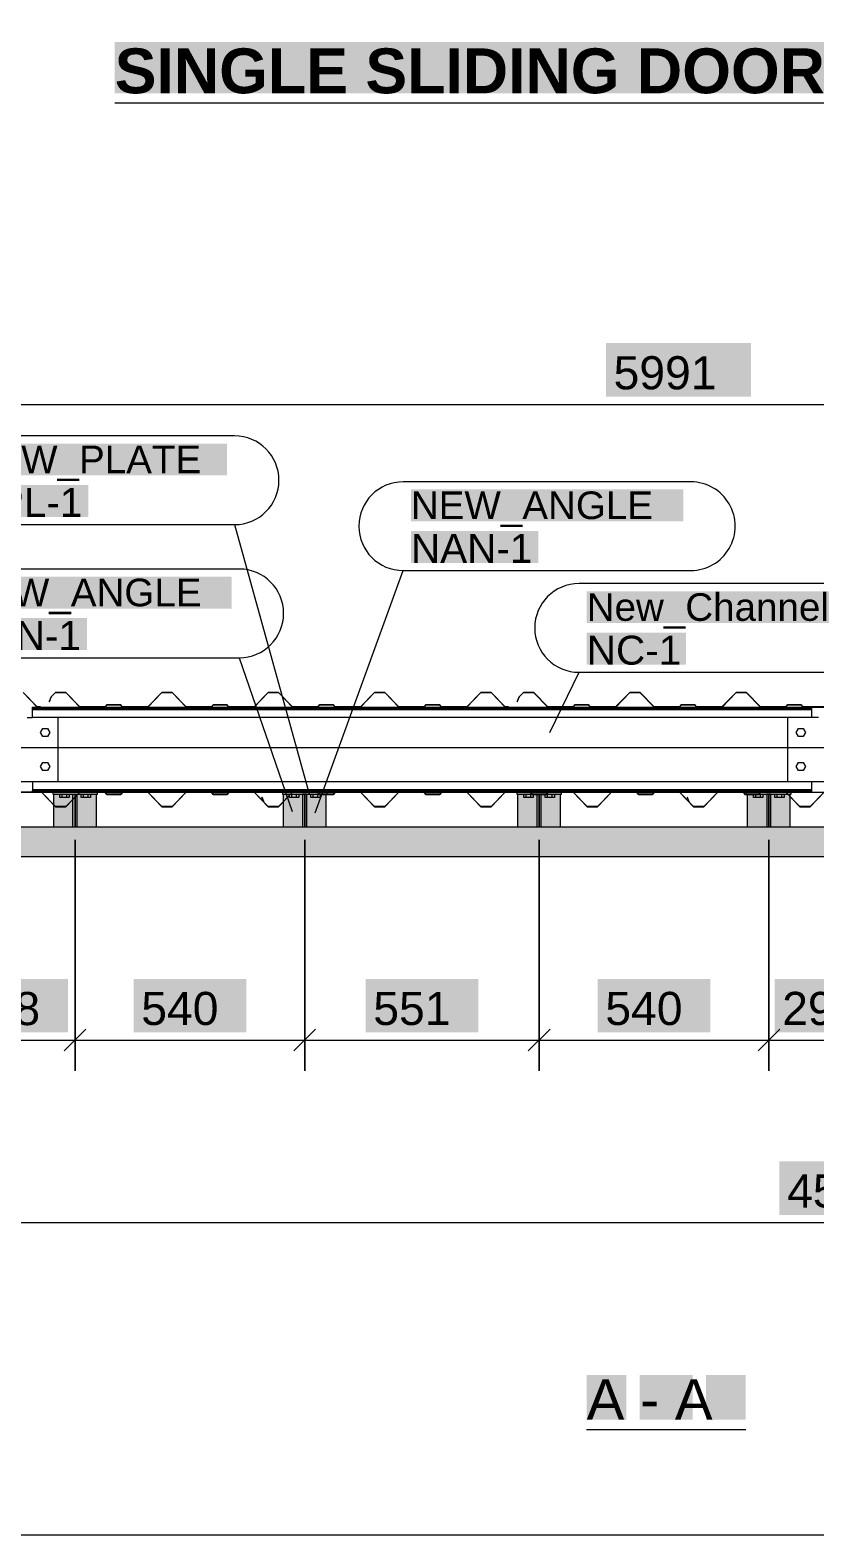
# Model space of a CAD drawing. Header units: inches. Extents: x 0.2 to 15.9, y 0.4 to 11.3.
# Drawn here: x 4.723 to 6.982, y 0.394 to 4.724 of the extents above; entities that cross this region are included whole.
import ezdxf

# ---------------------------------------------------------------- set-up
doc = ezdxf.new("R2010")
doc.units = ezdxf.units.IN
doc.header["$MEASUREMENT"] = 0
doc.layers.add('PDF_Geometry', color=7, linetype='Continuous')
doc.layers.add('PDF_Text', color=7, linetype='Continuous')
doc.layers.add('PDF_Solid Fills', color=7, linetype='Continuous', true_color=0xffffff)
doc.styles.add('PDF Arial', font='arial.ttf')
doc.styles.add('PDF Arial Bold', font='arialbd.ttf')

msp = doc.modelspace()

# ---------------------------------------------------------------- hatches: boundary and pattern name
at = {"layer": 'PDF_Solid Fills', "transparency": 33554559}
for points in [[(8.3619, 4.542), (8.3619, 4.6889), (8.3619, 4.6889), (4.9668, 4.6889), (4.9668, 4.6889), (4.9668, 4.542), (4.9668, 4.542)], [(6.7977, 3.6686), (6.7977, 3.8228), (6.7977, 3.8228), (6.3802, 3.8228), (6.3802, 3.8228), (6.3802, 3.6686), (6.3802, 3.6686)], [(5.2898, 3.442), (5.2898, 3.5338), (5.2898, 3.5338), (4.5435, 3.5338), (4.5435, 3.5338), (4.5435, 3.442), (4.5435, 3.442)], [(5.2898, 3.442), (5.2898, 3.5338), (5.2898, 3.5338), (4.5435, 3.5338), (4.5435, 3.5338), (4.5435, 3.442), (4.5435, 3.442)], [(4.8905, 3.3227), (4.8905, 3.4145), (4.8905, 3.4145), (4.5435, 3.4145), (4.5435, 3.4145), (4.5435, 3.3227), (4.5435, 3.3227)], [(4.8905, 3.3227), (4.8905, 3.4145), (4.8905, 3.4145), (4.5435, 3.4145), (4.5435, 3.4145), (4.5435, 3.3227), (4.5435, 3.3227)], [(6.6025, 3.31), (6.6025, 3.4018), (6.6025, 3.4018), (5.819, 3.4018), (5.819, 3.4018), (5.819, 3.31), (5.819, 3.31)], [(6.6025, 3.31), (6.6025, 3.4018), (6.6025, 3.4018), (5.819, 3.4018), (5.819, 3.4018), (5.819, 3.31), (5.819, 3.31)], [(6.1862, 3.1906), (6.1862, 3.2824), (6.1862, 3.2824), (5.819, 3.2824), (5.819, 3.2824), (5.819, 3.1906), (5.819, 3.1906)], [(6.1862, 3.1906), (6.1862, 3.2824), (6.1862, 3.2824), (5.819, 3.2824), (5.819, 3.2824), (5.819, 3.1906), (5.819, 3.1906)], [(5.3033, 3.059), (5.3033, 3.1508), (5.3033, 3.1508), (4.5198, 3.1508), (4.5198, 3.1508), (4.5198, 3.059), (4.5198, 3.059)], [(5.3033, 3.059), (5.3033, 3.1508), (5.3033, 3.1508), (4.5198, 3.1508), (4.5198, 3.1508), (4.5198, 3.059), (4.5198, 3.059)], [(7.1652, 3.0171), (7.1652, 3.1089), (7.1652, 3.1089), (6.3249, 3.1089), (6.3249, 3.1089), (6.3249, 3.0171), (6.3249, 3.0171)], [(7.1652, 3.0171), (7.1652, 3.1089), (7.1652, 3.1089), (6.3249, 3.1089), (6.3249, 3.1089), (6.3249, 3.0171), (6.3249, 3.0171)], [(4.887, 2.9397), (4.887, 3.0315), (4.887, 3.0315), (4.5198, 3.0315), (4.5198, 3.0315), (4.5198, 2.9397), (4.5198, 2.9397)], [(4.887, 2.9397), (4.887, 3.0315), (4.887, 3.0315), (4.5198, 3.0315), (4.5198, 3.0315), (4.5198, 2.9397), (4.5198, 2.9397)], [(6.6105, 2.8978), (6.6105, 2.9896), (6.6105, 2.9896), (6.3249, 2.9896), (6.3249, 2.9896), (6.3249, 2.8978), (6.3249, 2.8978)], [(6.6105, 2.8978), (6.6105, 2.9896), (6.6105, 2.9896), (6.3249, 2.9896), (6.3249, 2.9896), (6.3249, 2.8978), (6.3249, 2.8978)], [(4.8322, 1.8394), (4.8322, 1.9937), (4.8322, 1.9937), (4.508, 1.9937), (4.508, 1.9937), (4.508, 1.8394), (4.508, 1.8394)], [(5.3453, 1.8394), (5.3453, 1.9937), (5.3453, 1.9937), (5.0211, 1.9937), (5.0211, 1.9937), (5.0211, 1.8394), (5.0211, 1.8394)], [(6.013, 1.8394), (6.013, 1.9937), (6.013, 1.9937), (5.6888, 1.9937), (5.6888, 1.9937), (5.6888, 1.8394), (5.6888, 1.8394)], [(6.6807, 1.8394), (6.6807, 1.9937), (6.6807, 1.9937), (6.3565, 1.9937), (6.3565, 1.9937), (6.3565, 1.8394), (6.3565, 1.8394)], [(7.1895, 1.8394), (7.1895, 1.9937), (7.1895, 1.9937), (6.8653, 1.9937), (6.8653, 1.9937), (6.8653, 1.8394), (6.8653, 1.8394)], [(7.2971, 1.3143), (7.2971, 1.4686), (7.2971, 1.4686), (6.8795, 1.4686), (6.8795, 1.4686), (6.8795, 1.3143), (6.8795, 1.3143)], [(6.4388, 0.7249), (6.4388, 0.8534), (6.4388, 0.8534), (6.3245, 0.8534), (6.3245, 0.8534), (6.3245, 0.7249), (6.3245, 0.7249)], [(6.6296, 0.7249), (6.6296, 0.8534), (6.6296, 0.8534), (6.4774, 0.8534), (6.4774, 0.8534), (6.4774, 0.7249), (6.4774, 0.7249)], [(6.7825, 0.7249), (6.7825, 0.8534), (6.7825, 0.8534), (6.6682, 0.8534), (6.6682, 0.8534), (6.6682, 0.7249), (6.6682, 0.7249)]]:
    msp.add_hatch(color=256, dxfattribs=at).paths.add_polyline_path(points)
at = {"layer": 'PDF_Solid Fills', "true_color": 0xe4e4e4, "transparency": 33554559}
for points in [[(4.7885, 2.531), (4.7885, 2.5249), (4.7885, 2.5249), (4.917, 2.5249), (4.917, 2.5249), (4.917, 2.531), (4.917, 2.531)], [(4.8528, 2.5249), (4.7916, 2.5249), (4.7916, 2.5249), (4.7916, 2.4307), (4.7916, 2.4307), (4.8528, 2.4307), (4.8528, 2.4307)], [(4.8528, 2.4307), (4.914, 2.4307), (4.914, 2.4307), (4.914, 2.5249), (4.914, 2.5249), (4.8528, 2.5249), (4.8528, 2.5249)], [(5.4494, 2.531), (5.4494, 2.5249), (5.4494, 2.5249), (5.578, 2.5249), (5.578, 2.5249), (5.578, 2.531), (5.578, 2.531)], [(5.5137, 2.5249), (5.4525, 2.5249), (5.4525, 2.5249), (5.4525, 2.4307), (5.4525, 2.4307), (5.5137, 2.4307), (5.5137, 2.4307)], [(5.5137, 2.4307), (5.5749, 2.4307), (5.5749, 2.4307), (5.5749, 2.5249), (5.5749, 2.5249), (5.5137, 2.5249), (5.5137, 2.5249)], [(6.1238, 2.531), (6.1238, 2.5249), (6.1238, 2.5249), (6.2524, 2.5249), (6.2524, 2.5249), (6.2524, 2.531), (6.2524, 2.531)], [(6.1881, 2.5249), (6.1269, 2.5249), (6.1269, 2.5249), (6.1269, 2.4307), (6.1269, 2.4307), (6.1881, 2.4307), (6.1881, 2.4307)], [(6.1881, 2.4307), (6.2493, 2.4307), (6.2493, 2.4307), (6.2493, 2.5249), (6.2493, 2.5249), (6.1881, 2.5249), (6.1881, 2.5249)], [(6.6141, 2.5155), (6.6197, 2.5018), (6.6197, 2.5018), (6.6322, 2.4888), (6.6322, 2.4888), (6.662, 2.4888), (6.662, 2.4888), (6.7024, 2.5305), (6.7024, 2.5305), (6.7753, 2.5305), (6.7753, 2.5305), (6.7802, 2.5243), (6.7802, 2.5243), (6.82, 2.5243), (6.82, 2.5243), (6.8249, 2.5305), (6.8249, 2.5305), (6.8978, 2.5305), (6.8978, 2.5305), (6.9382, 2.4888), (6.9382, 2.4888), (6.968, 2.4888), (6.968, 2.4888), (7.0084, 2.5305), (7.0084, 2.5305), (7.0813, 2.5305), (7.0813, 2.5305), (7.0862, 2.5243), (7.0862, 2.5243), (7.126, 2.5243), (7.126, 2.5243), (7.1309, 2.5305), (7.1309, 2.5305), (7.2038, 2.5305), (7.2038, 2.5305), (7.2441, 2.4888), (7.2441, 2.4888), (7.274, 2.4888), (7.274, 2.4888), (7.3144, 2.5305), (7.3144, 2.5305), (7.3873, 2.5305), (7.3873, 2.5305), (7.3922, 2.5243), (7.3922, 2.5243), (7.432, 2.5243), (7.432, 2.5243), (7.4368, 2.5305), (7.4368, 2.5305), (7.5097, 2.5305), (7.5097, 2.5305), (7.5501, 2.4888), (7.5501, 2.4888), (7.58, 2.4888), (7.58, 2.4888), (7.6204, 2.5305), (7.6204, 2.5305), (7.6933, 2.5305), (7.6933, 2.5305), (7.6982, 2.5243), (7.6982, 2.5243), (7.7379, 2.5243), (7.7379, 2.5243), (7.7428, 2.5305), (7.7428, 2.5305), (7.8157, 2.5305), (7.8157, 2.5305), (7.8561, 2.4888), (7.8561, 2.4888), (7.886, 2.4888), (7.886, 2.4888), (7.9264, 2.5305), (7.9264, 2.5305), (7.9359, 2.5305), (7.9359, 2.5305), (7.9359, 2.531), (7.9359, 2.531), (7.9262, 2.531), (7.9262, 2.531), (7.8858, 2.4894), (7.8858, 2.4894), (7.8564, 2.4894), (7.8564, 2.4894), (7.816, 2.531), (7.816, 2.531), (7.7426, 2.531), (7.7426, 2.531), (7.7377, 2.5249), (7.7377, 2.5249), (7.6985, 2.5249), (7.6985, 2.5249), (7.6936, 2.531), (7.6936, 2.531), (7.6202, 2.531), (7.6202, 2.531), (7.5798, 2.4894), (7.5798, 2.4894), (7.5504, 2.4894), (7.5504, 2.4894), (7.51, 2.531), (7.51, 2.531), (7.4366, 2.531), (7.4366, 2.531), (7.4317, 2.5249), (7.4317, 2.5249), (7.3925, 2.5249), (7.3925, 2.5249), (7.3876, 2.531), (7.3876, 2.531), (7.3142, 2.531), (7.3142, 2.531), (7.2738, 2.4894), (7.2738, 2.4894), (7.2444, 2.4894), (7.2444, 2.4894), (7.204, 2.531), (7.204, 2.531), (7.1306, 2.531), (7.1306, 2.531), (7.1257, 2.5249), (7.1257, 2.5249), (7.0865, 2.5249), (7.0865, 2.5249), (7.0816, 2.531), (7.0816, 2.531), (7.0082, 2.531), (7.0082, 2.531), (6.9678, 2.4894), (6.9678, 2.4894), (6.9384, 2.4894), (6.9384, 2.4894), (6.898, 2.531), (6.898, 2.531), (6.8246, 2.531), (6.8246, 2.531), (6.8197, 2.5249), (6.8197, 2.5249), (6.7805, 2.5249), (6.7805, 2.5249), (6.7756, 2.531), (6.7756, 2.531), (6.7022, 2.531), (6.7022, 2.531), (6.6618, 2.4894), (6.6618, 2.4894), (6.6324, 2.4894), (6.6324, 2.4894), (6.6202, 2.5021), (6.6202, 2.5021), (6.6147, 2.5157), (6.6147, 2.5157)], [(6.7848, 2.531), (6.7848, 2.5249), (6.7848, 2.5249), (6.9133, 2.5249), (6.9133, 2.5249), (6.9133, 2.531), (6.9133, 2.531)], [(6.849, 2.5249), (6.7878, 2.5249), (6.7878, 2.5249), (6.7878, 2.4307), (6.7878, 2.4307), (6.849, 2.4307), (6.849, 2.4307)], [(6.849, 2.4307), (6.9102, 2.4307), (6.9102, 2.4307), (6.9102, 2.5249), (6.9102, 2.5249), (6.849, 2.5249), (6.849, 2.5249)], [(4.3344, 2.345), (9.8422, 2.345), (9.8422, 2.345), (9.8422, 2.4307), (9.8422, 2.4307), (4.3344, 2.4307), (4.3344, 2.4307)]]:
    msp.add_hatch(color=254, dxfattribs=at).paths.add_polyline_path(points)
at = {"layer": 'PDF_Solid Fills', "transparency": 33554559}
h = msp.add_hatch(color=7, dxfattribs=at)
h.paths.add_polyline_path([(4.8528, 1.8174), (4.8531, 1.8174)], flags=0)
h.paths.add_polyline_path([(4.8528, 1.817, 0.415242), (4.8531, 1.8174)], flags=0)
h.paths.add_polyline_path([(4.8524, 1.8174, 0.415242), (4.8528, 1.817)], flags=0)
h = msp.add_hatch(color=7, dxfattribs=at)
h.paths.add_polyline_path([(4.8528, 1.8174), (4.8531, 1.8174)], flags=0)
h.paths.add_polyline_path([(4.8528, 1.817, 0.415242), (4.8531, 1.8174)], flags=0)
h.paths.add_polyline_path([(4.8524, 1.8174, 0.415242), (4.8528, 1.817)], flags=0)
h = msp.add_hatch(color=7, dxfattribs=at)
h.paths.add_polyline_path([(5.5137, 1.8174), (5.5141, 1.8174)], flags=0)
h.paths.add_polyline_path([(5.5137, 1.8178, 0.413793), (5.5133, 1.8174)], flags=0)
h = msp.add_hatch(color=7, dxfattribs=at)
h.paths.add_polyline_path([(5.5137, 1.8174), (5.5141, 1.8174)], flags=0)
h.paths.add_polyline_path([(5.5137, 1.8178, 0.413793), (5.5133, 1.8174)], flags=0)
h = msp.add_hatch(color=7, dxfattribs=at)
h.paths.add_polyline_path([(6.1881, 1.8174), (6.1885, 1.8174)], flags=0)
h.paths.add_polyline_path([(6.1881, 1.8178, 0.413793), (6.1877, 1.8174)], flags=0)
h = msp.add_hatch(color=7, dxfattribs=at)
h.paths.add_polyline_path([(6.1881, 1.8174), (6.1885, 1.8174)], flags=0)
h.paths.add_polyline_path([(6.1881, 1.8178, 0.413793), (6.1877, 1.8174)], flags=0)
h = msp.add_hatch(color=7, dxfattribs=at)
h.paths.add_polyline_path([(6.849, 1.8174), (6.8494, 1.8174)], flags=0)
h.paths.add_polyline_path([(6.8494, 1.8174, 0.413793), (6.849, 1.8178)], flags=0)
h = msp.add_hatch(color=7, dxfattribs=at)
h.paths.add_polyline_path([(6.849, 1.8174), (6.8494, 1.8174)], flags=0)
h.paths.add_polyline_path([(6.8494, 1.8174, 0.413793), (6.849, 1.8178)], flags=0)

# ---------------------------------------------------------------- linework, layer by layer
at = {"layer": 'PDF_Geometry', "lineweight": 9}
for points in [[(0.3937, 0.3937), (15.8156, 0.3937), (15.8156, 11.2992), (0.3937, 11.2992)], [(4.7782, 2.7913), (4.7787, 2.7911), (4.7842, 2.8047), (4.7965, 2.8174), (4.8259, 2.8174), (4.8662, 2.7758), (4.9397, 2.7758), (4.9446, 2.782), (4.9837, 2.782), (4.9886, 2.7758), (5.0621, 2.7758), (5.1025, 2.8174), (5.1318, 2.8174), (5.1722, 2.7758), (5.2457, 2.7758), (5.2506, 2.782), (5.2897, 2.782), (5.2946, 2.7758), (5.3681, 2.7758), (5.4084, 2.8174), (5.4378, 2.8174), (5.4782, 2.7758), (5.5516, 2.7758), (5.5565, 2.782), (5.5957, 2.782), (5.6006, 2.7758), (5.674, 2.7758), (5.7144, 2.8174), (5.7438, 2.8174), (5.7842, 2.7758), (5.8576, 2.7758), (5.8625, 2.782), (5.9017, 2.782), (5.9066, 2.7758), (5.98, 2.7758), (6.0204, 2.8174), (6.0498, 2.8174), (6.0902, 2.7758), (6.1, 2.7758), (6.1, 2.7764), (6.0905, 2.7764), (6.0501, 2.818), (6.0202, 2.818), (5.9798, 2.7764), (5.9069, 2.7764), (5.902, 2.7825), (5.8623, 2.7825), (5.8574, 2.7764), (5.7845, 2.7764), (5.7441, 2.818), (5.7142, 2.818), (5.6738, 2.7764), (5.6009, 2.7764), (5.596, 2.7825), (5.5563, 2.7825), (5.5514, 2.7764), (5.4785, 2.7764), (5.4381, 2.818), (5.4082, 2.818), (5.3678, 2.7764), (5.2949, 2.7764), (5.29, 2.7825), (5.2503, 2.7825), (5.2454, 2.7764), (5.1725, 2.7764), (5.1321, 2.818), (5.1022, 2.818), (5.0618, 2.7764), (4.9889, 2.7764), (4.984, 2.7825), (4.9443, 2.7825), (4.9394, 2.7764), (4.8665, 2.7764), (4.8261, 2.818), (4.7962, 2.818), (4.7837, 2.8051)], [(4.7805, 2.7024), (4.7738, 2.6908), (4.7604, 2.6908), (4.7537, 2.7024), (4.7604, 2.714), (4.7738, 2.714)], [(6.9543, 2.7024), (6.9476, 2.6908), (6.9341, 2.6908), (6.9274, 2.7024), (6.9341, 2.714), (6.9476, 2.714)], [(4.7805, 2.6045), (4.7738, 2.5929), (4.7604, 2.5929), (4.7537, 2.6045), (4.7604, 2.6161), (4.7738, 2.6161)], [(6.9543, 2.6045), (6.9476, 2.5929), (6.9341, 2.5929), (6.9274, 2.6045), (6.9341, 2.6161), (6.9476, 2.6161)], [(4.8528, 2.5163), (4.8528, 2.4307)], [(5.3902, 2.5155), (5.3957, 2.5018), (5.4082, 2.4888), (5.4381, 2.4888), (5.4785, 2.5305), (5.5514, 2.5305), (5.5563, 2.5243), (5.596, 2.5243), (5.6009, 2.5305), (5.6738, 2.5305), (5.7142, 2.4888), (5.7441, 2.4888), (5.7845, 2.5305), (5.8574, 2.5305), (5.8623, 2.5243), (5.902, 2.5243), (5.9069, 2.5305), (5.9798, 2.5305), (6.0202, 2.4888), (6.0501, 2.4888), (6.0905, 2.5305), (6.1634, 2.5305), (6.1682, 2.5243), (6.208, 2.5243), (6.2129, 2.5305), (6.2858, 2.5305), (6.3262, 2.4888), (6.3561, 2.4888), (6.3964, 2.5305), (6.4693, 2.5305), (6.4742, 2.5243), (6.514, 2.5243), (6.5189, 2.5305), (6.5918, 2.5305), (6.6322, 2.4888), (6.662, 2.4888), (6.7024, 2.5305), (6.712, 2.5305), (6.712, 2.531), (6.7022, 2.531), (6.6618, 2.4894), (6.6324, 2.4894), (6.592, 2.531), (6.5186, 2.531), (6.5137, 2.5249), (6.4745, 2.5249), (6.4696, 2.531), (6.3962, 2.531), (6.3558, 2.4894), (6.3264, 2.4894), (6.286, 2.531), (6.2126, 2.531), (6.2077, 2.5249), (6.1685, 2.5249), (6.1636, 2.531), (6.0902, 2.531), (6.0498, 2.4894), (6.0204, 2.4894), (5.98, 2.531), (5.9066, 2.531), (5.9017, 2.5249), (5.8625, 2.5249), (5.8576, 2.531), (5.7842, 2.531), (5.7438, 2.4894), (5.7144, 2.4894), (5.674, 2.531), (5.6006, 2.531), (5.5957, 2.5249), (5.5565, 2.5249), (5.5516, 2.531), (5.4782, 2.531), (5.4378, 2.4894), (5.4084, 2.4894), (5.3962, 2.5021), (5.3907, 2.5157)], [(6.1881, 2.5243), (6.1881, 2.4307)], [(6.4696, 2.531), (6.5186, 2.531), (6.5137, 2.5249), (6.4745, 2.5249)], [(9.8422, 2.4307), (9.8422, 2.345), (4.3344, 2.345), (4.3344, 2.4307)], [(4.8528, 1.7293), (4.8528, 2.3939)], [(5.5137, 1.7293), (5.5137, 2.3939)], [(6.1881, 1.7293), (6.1881, 2.3939)], [(6.849, 1.7293), (6.849, 2.3939)], [(4.8216, 1.7862), (4.8839, 1.8486)], [(5.4825, 1.7862), (5.5449, 1.8486)], [(6.1569, 1.7862), (6.2193, 1.8486)], [(6.8179, 1.7862), (6.8802, 1.8486)]]:
    msp.add_lwpolyline(points, close=True, dxfattribs=at)
for points in [[(4.9668, 4.5145), (8.3619, 4.5145)], [(2.9226, 3.6466), (10.2553, 3.6466), (10.3838, 3.6466), (10.7466, 3.6466), (10.3838, 3.6466)], [(4.7035, 2.8174), (4.7438, 2.7758), (4.7536, 2.7758), (4.7536, 2.7764), (4.7441, 2.7764), (4.7037, 2.818)], [(7.0202, 2.7764), (6.9473, 2.7764), (6.9424, 2.7825), (6.9026, 2.7825), (6.8977, 2.7764), (6.8248, 2.7764), (6.7844, 2.818), (6.7546, 2.818), (6.7142, 2.7764), (6.6413, 2.7764), (6.6364, 2.7825), (6.5966, 2.7825), (6.5917, 2.7764), (6.5188, 2.7764), (6.4784, 2.818), (6.4486, 2.818), (6.4082, 2.7764), (6.3353, 2.7764), (6.3304, 2.7825), (6.2906, 2.7825), (6.2857, 2.7764), (6.2128, 2.7764), (6.1725, 2.818), (6.1426, 2.818), (6.1301, 2.8051), (6.1245, 2.7913), (6.1251, 2.7911), (6.1306, 2.8047), (6.1428, 2.8174), (6.1722, 2.8174), (6.2126, 2.7758), (6.286, 2.7758), (6.2909, 2.782), (6.3301, 2.782), (6.335, 2.7758), (6.4084, 2.7758), (6.4488, 2.8174), (6.4782, 2.8174), (6.5186, 2.7758), (6.592, 2.7758), (6.5969, 2.782), (6.6361, 2.782), (6.641, 2.7758), (6.7144, 2.7758), (6.7548, 2.8174), (6.7842, 2.8174), (6.8246, 2.7758), (6.898, 2.7758), (6.9029, 2.782), (6.9421, 2.782), (6.947, 2.7758), (7.0204, 2.7758)], [(4.7145, 2.7452), (4.7163, 2.7452), (4.7304, 2.7452), (4.7304, 2.7758), (6.9714, 2.7758), (6.9714, 2.7452), (4.7304, 2.7452)], [(4.7304, 2.7757), (6.9714, 2.7757)], [(4.7304, 2.7754), (6.9714, 2.7754)], [(4.7304, 2.7749), (6.9714, 2.7749)], [(4.7304, 2.7741), (6.9714, 2.7741)], [(4.7304, 2.7732), (6.9714, 2.7732)], [(4.7304, 2.7722), (6.9714, 2.7722)], [(2.0116, 2.6596), (1.9014, 2.7697), (1.6087, 2.7697), (1.4985, 2.6596), (1.6087, 2.5494), (1.9014, 2.5494), (2.0116, 2.6596), (11.2029, 2.6596)], [(4.7304, 2.771), (6.9714, 2.771)], [(4.7304, 2.7698), (6.9714, 2.7698)], [(4.7304, 2.7685), (6.9714, 2.7685)], [(4.8038, 2.5616), (4.8038, 2.7452)], [(6.9041, 2.5616), (6.9041, 2.7452)], [(6.9916, 2.7452), (6.9714, 2.7452)], [(4.6324, 2.5616), (4.7145, 2.5616), (4.7163, 2.5616), (4.7304, 2.5616), (4.7304, 2.5359), (6.9714, 2.5359), (6.9714, 2.5347)], [(4.7304, 2.5616), (6.9714, 2.5616), (6.9714, 2.5359)], [(6.9714, 2.5616), (6.9916, 2.5616), (6.9935, 2.5616), (7.0755, 2.5616)], [(1.8332, 2.2997), (1.9433, 2.1895), (1.8332, 2.0794), (1.6164, 2.0794), (1.5063, 2.1895), (1.6164, 2.2997), (1.8332, 2.2997), (2.1527, 2.531), (11.2029, 2.531)], [(4.7561, 2.531), (4.6827, 2.531), (4.6778, 2.5249), (4.6386, 2.5249), (4.6337, 2.531), (4.5603, 2.531)], [(4.6829, 2.5305), (4.7558, 2.5305), (4.7962, 2.4888), (4.8261, 2.4888), (4.8665, 2.5305), (4.9394, 2.5305), (4.9443, 2.5243), (4.984, 2.5243), (4.9889, 2.5305), (5.0618, 2.5305), (5.1022, 2.4888), (5.1321, 2.4888), (5.1725, 2.5305), (5.2454, 2.5305), (5.2503, 2.5243), (5.29, 2.5243), (5.2949, 2.5305), (5.3678, 2.5305), (5.4082, 2.4888), (5.4381, 2.4888), (5.4785, 2.5305), (5.488, 2.5305), (5.488, 2.531), (5.4782, 2.531), (5.4378, 2.4894), (5.4084, 2.4894), (5.3681, 2.531), (5.2946, 2.531), (5.2897, 2.5249), (5.2506, 2.5249), (5.2457, 2.531), (5.1722, 2.531), (5.1318, 2.4894), (5.1025, 2.4894), (5.0621, 2.531), (4.9886, 2.531), (4.9837, 2.5249), (4.9446, 2.5249), (4.9397, 2.531), (4.8662, 2.531), (4.8259, 2.4894), (4.7965, 2.4894), (4.7561, 2.531), (4.6826, 2.531)], [(6.7022, 2.531), (6.6618, 2.4894), (6.6324, 2.4894), (6.592, 2.531), (6.7022, 2.531), (6.712, 2.531), (6.712, 2.5305), (6.7024, 2.5305), (6.662, 2.4888), (6.6322, 2.4888), (6.5918, 2.5305), (6.5189, 2.5305), (6.514, 2.5243), (6.4742, 2.5243), (6.4693, 2.5305), (6.3964, 2.5305), (6.3561, 2.4888), (6.3262, 2.4888), (6.2858, 2.5305), (6.2129, 2.5305), (6.208, 2.5243), (6.1683, 2.5243), (6.1634, 2.5305), (6.0905, 2.5305), (6.0501, 2.4888), (6.0202, 2.4888), (5.9798, 2.5305), (5.9069, 2.5305), (5.902, 2.5243), (5.8623, 2.5243), (5.8574, 2.5305), (5.7845, 2.5305), (5.7441, 2.4888), (5.7142, 2.4888), (5.6738, 2.5305), (5.6009, 2.5305), (5.596, 2.5243), (5.5563, 2.5243), (5.5514, 2.5305), (5.4785, 2.5305), (5.4381, 2.4888), (5.4082, 2.4888), (5.3957, 2.5018), (5.3902, 2.5155), (5.3907, 2.5157), (5.3962, 2.5021), (5.4084, 2.4894), (5.3681, 2.531), (5.4782, 2.531), (5.488, 2.531), (5.488, 2.5305), (5.4785, 2.5305), (5.4381, 2.4888), (5.4082, 2.4888), (5.3678, 2.5305), (5.2949, 2.5305), (5.29, 2.5243), (5.2503, 2.5243), (5.2454, 2.5305), (5.1725, 2.5305), (5.1321, 2.4888), (5.1022, 2.4888), (5.0618, 2.5305), (4.9889, 2.5305), (4.984, 2.5243), (4.9443, 2.5243), (4.9394, 2.5305), (4.8665, 2.5305), (4.8261, 2.4888), (4.7962, 2.4888), (4.7558, 2.5305), (4.6829, 2.5305)], [(4.7304, 2.5384), (6.9714, 2.5384)], [(4.7304, 2.5371), (6.9714, 2.5371)], [(4.7304, 2.531), (4.7304, 2.5312), (4.7304, 2.5315), (4.7304, 2.532), (4.7304, 2.5328), (4.7304, 2.5337), (4.7304, 2.5347), (4.7304, 2.5359)], [(4.7304, 2.5347), (6.9714, 2.5347), (6.9714, 2.5337)], [(4.7304, 2.5337), (6.9714, 2.5337), (6.9714, 2.5328)], [(4.7304, 2.5328), (6.9714, 2.5328), (6.9714, 2.532)], [(4.7304, 2.532), (6.9714, 2.532), (6.9714, 2.5315)], [(4.7304, 2.5315), (6.9714, 2.5315), (6.9714, 2.5312)], [(6.898, 2.531), (6.9714, 2.531), (6.9714, 2.5312), (4.7304, 2.5312)], [(4.8662, 2.531), (4.8259, 2.4894), (4.7965, 2.4894), (4.7561, 2.531), (4.8662, 2.531), (4.9397, 2.531), (4.9886, 2.531), (5.0621, 2.531)], [(4.7885, 2.531), (4.7885, 2.5249), (4.8603, 2.5249)], [(4.7916, 2.4945), (4.7916, 2.5249)], [(4.8356, 2.5249), (4.8356, 2.5151), (4.8087, 2.5151), (4.8087, 2.5249)], [(4.8154, 2.5151), (4.8154, 2.5249)], [(4.8289, 2.5151), (4.8289, 2.5249)], [(4.8466, 2.5108), (4.8466, 2.5249), (4.8528, 2.5249), (4.8528, 2.5171), (4.8528, 2.5249), (4.8589, 2.5249), (4.8589, 2.5234)], [(4.8589, 2.4307), (4.8589, 2.5226)], [(4.8611, 2.5249), (4.917, 2.5249), (4.917, 2.5305)], [(4.8968, 2.5249), (4.8968, 2.5151), (4.8699, 2.5151), (4.8699, 2.5249)], [(4.8766, 2.5151), (4.8766, 2.5249)], [(4.8901, 2.5151), (4.8901, 2.5249)], [(4.914, 2.4307), (4.914, 2.5249)], [(4.9886, 2.531), (4.9837, 2.5249), (4.9446, 2.5249), (4.9397, 2.531)], [(5.1722, 2.531), (5.1318, 2.4894), (5.1025, 2.4894), (5.0621, 2.531), (5.1722, 2.531), (5.2457, 2.531), (5.2946, 2.531), (5.3681, 2.531)], [(5.2946, 2.531), (5.2897, 2.5249), (5.2506, 2.5249), (5.2457, 2.531)], [(5.5516, 2.531), (5.4782, 2.531), (5.4378, 2.4894), (5.4084, 2.4894), (5.4378, 2.4894), (5.4782, 2.531)], [(5.4494, 2.531), (5.4494, 2.5249), (5.4723, 2.5249)], [(5.4525, 2.5045), (5.4525, 2.5249)], [(5.4965, 2.5249), (5.4965, 2.5151), (5.4697, 2.5151), (5.4697, 2.5214)], [(5.4697, 2.5222), (5.4697, 2.5249)], [(5.4731, 2.5249), (5.5558, 2.5249)], [(5.4764, 2.5151), (5.4764, 2.5249)], [(5.4898, 2.5151), (5.4898, 2.5249)], [(5.5198, 2.4307), (5.5198, 2.5249), (5.5137, 2.5249), (5.5137, 2.4307), (5.5137, 2.5249), (5.5076, 2.5249), (5.5076, 2.4307)], [(5.5577, 2.5243), (5.5577, 2.5151), (5.5309, 2.5151), (5.5309, 2.5249)], [(5.5376, 2.5151), (5.5376, 2.5249)], [(5.551, 2.5151), (5.551, 2.5249)], [(5.6006, 2.531), (5.5957, 2.5249), (5.5565, 2.5249), (5.5516, 2.531), (5.6006, 2.531), (5.674, 2.531), (5.7842, 2.531), (5.8576, 2.531)], [(5.5749, 2.4307), (5.5749, 2.5243)], [(5.578, 2.5249), (5.578, 2.531)], [(5.7842, 2.531), (5.7438, 2.4894), (5.7144, 2.4894), (5.674, 2.531)], [(5.9066, 2.531), (5.9017, 2.5249), (5.8625, 2.5249), (5.8576, 2.531), (5.9066, 2.531), (5.98, 2.531), (6.0902, 2.531), (6.1636, 2.531)], [(6.0902, 2.531), (6.0498, 2.4894), (6.0204, 2.4894), (5.98, 2.531)], [(6.1238, 2.5305), (6.1238, 2.5249), (6.1678, 2.5249)], [(6.1269, 2.4307), (6.1269, 2.5249)], [(6.1709, 2.5243), (6.1709, 2.5151), (6.1441, 2.5151), (6.1441, 2.5249)], [(6.1508, 2.5151), (6.1508, 2.5249)], [(6.2126, 2.531), (6.2077, 2.5249), (6.1685, 2.5249), (6.1636, 2.531), (6.2126, 2.531), (6.286, 2.531), (6.3962, 2.531), (6.4696, 2.531)], [(6.1642, 2.5151), (6.1642, 2.5249)], [(6.182, 2.4307), (6.182, 2.5243)], [(6.1942, 2.4307), (6.1942, 2.5243)], [(6.2321, 2.5249), (6.2321, 2.5151), (6.2053, 2.5151), (6.2053, 2.5243)], [(6.2084, 2.5249), (6.2524, 2.5249), (6.2524, 2.5305)], [(6.212, 2.5151), (6.212, 2.5249)], [(6.2254, 2.5151), (6.2254, 2.5249)], [(6.2493, 2.4307), (6.2493, 2.5249)], [(6.3962, 2.531), (6.3558, 2.4894), (6.3264, 2.4894), (6.286, 2.531)], [(6.592, 2.531), (6.5186, 2.531)], [(7.0082, 2.531), (6.9678, 2.4894), (6.9384, 2.4894), (6.898, 2.531), (6.8246, 2.531), (6.8197, 2.5249), (6.7805, 2.5249), (6.7756, 2.531), (6.7022, 2.531), (6.6618, 2.4894), (6.6324, 2.4894), (6.6202, 2.5021), (6.6147, 2.5157), (6.6141, 2.5155), (6.6197, 2.5018), (6.6322, 2.4888), (6.662, 2.4888), (6.7024, 2.5305), (6.7753, 2.5305), (6.7802, 2.5243), (6.82, 2.5243), (6.8249, 2.5305), (6.8978, 2.5305), (6.9382, 2.4888), (6.968, 2.4888), (7.0084, 2.5305)], [(6.7756, 2.531), (6.8246, 2.531)], [(6.7848, 2.5249), (6.7848, 2.531)], [(6.7878, 2.4307), (6.7878, 2.5243)], [(6.8319, 2.5249), (6.8319, 2.5151), (6.805, 2.5151), (6.805, 2.5243)], [(6.8117, 2.5151), (6.8117, 2.5243)], [(6.8204, 2.5249), (6.9031, 2.5249)], [(6.8252, 2.5151), (6.8252, 2.5249)], [(6.8552, 2.4307), (6.8552, 2.5249), (6.849, 2.5249), (6.849, 2.4307), (6.849, 2.5249), (6.8429, 2.5249), (6.8429, 2.4307)], [(6.8931, 2.5249), (6.8931, 2.5151), (6.8662, 2.5151), (6.8662, 2.5249)], [(6.8729, 2.5151), (6.8729, 2.5249)], [(6.8864, 2.5151), (6.8864, 2.5249)], [(6.904, 2.5249), (6.9133, 2.5249), (6.9133, 2.531)], [(6.9102, 2.5184), (6.9102, 2.5249)], [(6.9102, 2.4307), (6.9102, 2.5176)], [(4.7916, 2.4307), (4.7916, 2.4936)], [(4.8466, 2.4307), (4.8466, 2.51)], [(5.4525, 2.4307), (5.4525, 2.5037)], [(4.3344, 1.8174), (3.9717, 1.8174), (4.3344, 1.8174), (4.4874, 1.8174), (4.8528, 1.8174), (5.5137, 1.8174), (6.1881, 1.8174), (6.849, 1.8174), (7.2058, 1.8174), (7.9892, 1.8174), (8.7774, 1.8174), (9.5607, 1.8174), (9.8422, 1.8174), (10.205, 1.8174), (9.8422, 1.8174)], [(2.9226, 1.2923), (4.3344, 1.2923), (9.8422, 1.2923), (10.3838, 1.2923)], [(6.3245, 0.6973), (6.7825, 0.6973)]]:
    msp.add_lwpolyline(points, dxfattribs=at)
for points in [[(5.3118, 3.3007, 0.999989), (5.3118, 3.5559), (4.5215, 3.5559, 1.000003), (4.5215, 3.3007), (5.3118, 3.3007), (5.5263, 2.526)], [(5.5437, 2.4716), (5.7969, 3.1686), (6.6245, 3.1686, 1.000036), (6.6245, 3.4238), (5.7969, 3.4238, 0.999956), (5.7969, 3.1686)], [(5.3253, 2.9177, 0.999989), (5.3253, 3.1729), (4.4977, 3.1729, 1.000068), (4.4977, 2.9177), (5.3253, 2.9177), (5.4776, 2.4754)], [(6.219, 2.7024), (6.3028, 2.8758), (7.1872, 2.8758, 0.999999), (7.1872, 3.131), (6.3028, 3.131, 0.999999), (6.3028, 2.8758)]]:
    msp.add_lwpolyline(points, format="xyb", dxfattribs=at)
for points in [[(4.8524, 1.8174), (4.8524, 1.8176), (4.8526, 1.8178), (4.8528, 1.8178)], [(4.8524, 1.8174), (4.8524, 1.8176), (4.8526, 1.8178), (4.8528, 1.8178)], [(4.8528, 1.8178), (4.853, 1.8178), (4.8531, 1.8176), (4.8531, 1.8174)], [(4.8528, 1.8178), (4.853, 1.8178), (4.8531, 1.8176), (4.8531, 1.8174)], [(5.5137, 1.817), (5.5135, 1.817), (5.5133, 1.8172), (5.5133, 1.8174)], [(5.5137, 1.817), (5.5135, 1.817), (5.5133, 1.8172), (5.5133, 1.8174)], [(5.5137, 1.8178), (5.5139, 1.8178), (5.5141, 1.8176), (5.5141, 1.8174)], [(5.5137, 1.8178), (5.5139, 1.8178), (5.5141, 1.8176), (5.5141, 1.8174)], [(5.5141, 1.8174), (5.5141, 1.8172), (5.5139, 1.817), (5.5137, 1.817)], [(5.5141, 1.8174), (5.5141, 1.8172), (5.5139, 1.817), (5.5137, 1.817)], [(6.1881, 1.817), (6.1879, 1.817), (6.1877, 1.8172), (6.1877, 1.8174)], [(6.1881, 1.817), (6.1879, 1.817), (6.1877, 1.8172), (6.1877, 1.8174)], [(6.1881, 1.8178), (6.1883, 1.8178), (6.1885, 1.8176), (6.1885, 1.8174)], [(6.1881, 1.8178), (6.1883, 1.8178), (6.1885, 1.8176), (6.1885, 1.8174)], [(6.1885, 1.8174), (6.1885, 1.8172), (6.1883, 1.817), (6.1881, 1.817)], [(6.1885, 1.8174), (6.1885, 1.8172), (6.1883, 1.817), (6.1881, 1.817)], [(6.8487, 1.8174), (6.8487, 1.8176), (6.8488, 1.8178), (6.849, 1.8178)], [(6.8487, 1.8174), (6.8487, 1.8176), (6.8488, 1.8178), (6.849, 1.8178)], [(6.849, 1.817), (6.8488, 1.817), (6.8487, 1.8172), (6.8487, 1.8174)], [(6.849, 1.817), (6.8488, 1.817), (6.8487, 1.8172), (6.8487, 1.8174)], [(6.8494, 1.8174), (6.8494, 1.8172), (6.8492, 1.817), (6.849, 1.817)], [(6.8494, 1.8174), (6.8494, 1.8172), (6.8492, 1.817), (6.849, 1.817)]]:
    msp.add_open_spline(points, degree=3, dxfattribs=at)

# ---------------------------------------------------------------- texts
at = {"layer": 'PDF_Text', "attachment_point": 7}
for s, insert, char_height, style in [('SINGLE SLIDING DOOR ELEVATION', (4.9668, 4.5399), 0.129082, 'PDF Arial Bold'), ('5991', (6.4022, 3.6886), 0.09532, 'PDF Arial'), ('NEW_PLATE', (4.5435, 3.4257), 0.07944, 'PDF Arial'), ('NPL-1', (4.5435, 3.3227), 0.08347, 'PDF Arial'), ('NEW_ANGLE', (5.819, 3.2936), 0.07944, 'PDF Arial'), ('NAN-1', (5.819, 3.1906), 0.08347, 'PDF Arial'), ('NEW_ANGLE', (4.5198, 3.0427), 0.07944, 'PDF Arial'), ('New_Channel', (6.3249, 3.0008), 0.079437, 'PDF Arial'), ('NAN-1', (4.5198, 2.9397), 0.08347, 'PDF Arial'), ('NC-1', (6.3249, 2.8964), 0.08347, 'PDF Arial'), ('298', (4.53, 1.8592), 0.09532, 'PDF Arial'), ('540', (5.0432, 1.8595), 0.09532, 'PDF Arial'), ('551', (5.7108, 1.8595), 0.09532, 'PDF Arial'), ('540', (6.3785, 1.8595), 0.09532, 'PDF Arial'), ('291', (6.8874, 1.8595), 0.09532, 'PDF Arial'), ('4500', (6.9016, 1.3344), 0.09532, 'PDF Arial'), ('A - A', (6.3245, 0.7249), 0.11685, 'PDF Arial')]:
    msp.add_mtext(s, dxfattribs=dict(at, insert=insert, char_height=char_height, style=style))

doc.saveas('drawing.dxf')
